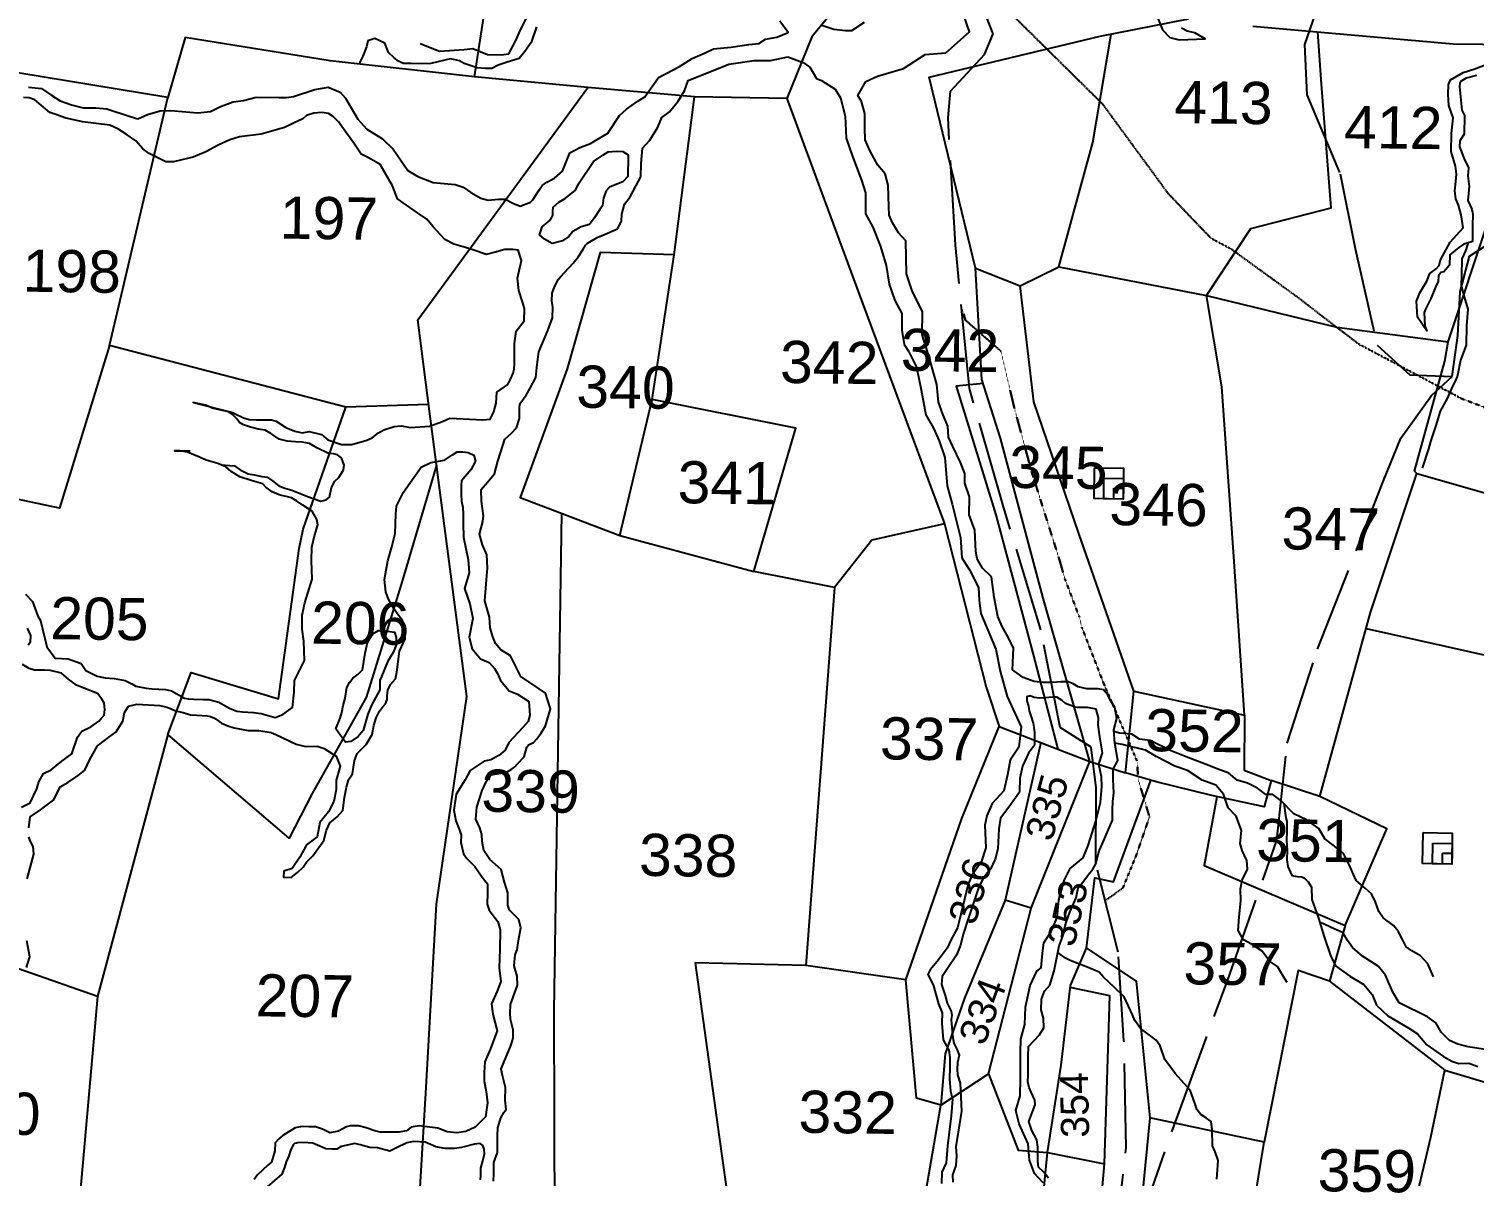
# Model space of a CAD drawing. Header units: inches. Extents: x 304037 to 460575, y 1453943 to 1639883.
# Drawn here: x 341841 to 342687, y 1597647 to 1598318 of the extents above; entities that cross this region are included whole.
import ezdxf

# ---------------------------------------------------------------- set-up
doc = ezdxf.new("R2010")
doc.units = ezdxf.units.IN
doc.header["$MEASUREMENT"] = 0
doc.linetypes.add('ACAD_ISO02W100', pattern=[15, 12, -3])
doc.linetypes.add('ACAD_ISO07W100', pattern=[3, 0, -3])
for name, color, linetype in [('CARTTRACK', 30, 'ACAD_ISO02W100'), ('NALA', 4, 'Continuous'), ('SQUAREWELL', 5, 'Continuous'), ('SURVEY_BND', 7, 'Continuous'), ('SURVEY_NO', 7, 'Continuous'), ('VILLAGE_AREA', 1, 'Continuous')]:
    doc.layers.add(name, color=color, linetype=linetype)
doc.layers.add('FOOTPATH', color=150, linetype='ACAD_ISO07W100', lineweight=30)
doc.styles.get("Standard").update_dxf_attribs({"font": 'arial.ttf'})

# ---------------------------------------------------------------- blocks, each defined once
blk = doc.blocks.new('KANUPURUPALLE')
at = {"layer": 'CARTTRACK'}
for points in [[(-368.78, 473.62), (-382.97, 467.03), (-394.35, 458.42), (-399.8, 454.84), (-401.66, 449.25), (-401.23, 442.09), (-396.36, 430.93), (-394.06, 420.33), (-390.76, 406.64), (-386.03, 402.49), (-380.01, 402.35)], [(-426.49, 276.33), (-424.92, 292.05), (-425.42, 307.23), (-426.4, 319.85), (-429.77, 332.34), (-429.86, 343.14), (-430.64, 348.92), (-435.1, 351.66), (-438.02, 365.5), (-443.7, 383.28), (-448.66, 399.7), (-450.93, 420.08), (-452.23, 438.11), (-451.93, 441.93), (-447.15, 447.2), (-445.96, 450.18), (-448.05, 455.25)], [(-423.21, 280.18), (-417.64, 296.72), (-410.79, 316.12), (-404.06, 336.07), (-402.77, 349.9), (-398.63, 363.31), (-389.64, 387.27), (-387.2, 393.44), (-382.92, 399.57), (-380.01, 402.35), (-379.27, 408.19), (-379.04, 414.37), (-377.79, 419.47), (-373.85, 422.07), (-367.15, 423.17), (-351.53, 433.2), (-334.73, 443.93), (-325.06, 448.85)]]:
    blk.add_lwpolyline(points, dxfattribs=at)
at = {"layer": 'FOOTPATH', "ltscale": 0.001}
for points in [[(-372.63, 397.01), (-378.62, 399.19), (-393.38, 406.76), (-402.41, 413.48), (-411.74, 420.05), (-414.57, 421.5), (-420.76, 427.78), (-430.27, 440.39), (-444.13, 453.7), (-460.92, 460.09), (-475.57, 464.35), (-483.83, 468.47), (-497.48, 474.41), (-508.94, 480.4), (-516.8, 484.39), (-535.71, 490.51), (-552.77, 495.43), (-568.01, 500.3), (-580.64, 504.98), (-589.81, 507.59)], [(-428.36, 327.13), (-425.88, 328.97), (-424.06, 333.58), (-422.23, 339.12), (-423.89, 344.41), (-424.12, 347.1), (-429, 358.02), (-432.22, 365.97), (-432.58, 367.4), (-434.73, 372.85), (-435.47, 375.33), (-439.66, 388), (-442.22, 396.94), (-444.25, 405.05), (-449.37, 409.41), (-449.96, 411.39)]]:
    blk.add_lwpolyline(points, dxfattribs=at)
at = {"layer": 'NALA'}
for points in [[(-527.46, 447.68), (-524.71, 446.64), (-521.2, 446.92), (-519.96, 447.09), (-517.86, 446.27), (-515.93, 446.23), (-514.82, 446.37), (-513.79, 448.4), (-513.27, 449.71), (-512.41, 451.39)], [(-470.48, 451.09), (-468.62, 450.54), (-466.96, 450.33), (-466.1, 450.37), (-464.31, 451.57)], [(-435.88, 287.59), (-436.59, 288.4), (-437.33, 289.11), (-437.45, 289.95), (-437.48, 291.98), (-437.64, 293), (-438.35, 294.32), (-438.81, 295.59), (-437.95, 297.98), (-438.01, 298.62), (-438.51, 299.76), (-438.81, 300.44), (-439, 301.24), (-439, 302.2), (-439, 303.56), (-439, 304.85), (-439, 306.27), (-437.45, 307.95), (-436.84, 308.94), (-436.93, 310.33), (-437.24, 311.47), (-437.24, 313.01), (-436.81, 314.15), (-436.1, 315.01), (-435.48, 317.05), (-435.01, 319.69), (-434.83, 320.64), (-434.49, 321.47), (-433.87, 323.94), (-433.38, 325.45), (-432.51, 327.47), (-432.23, 328.92), (-431.46, 329.91), (-430.78, 330.83), (-430.17, 331.57), (-429.77, 332.34), (-429.33, 334.22), (-428.87, 335.27), (-427.48, 338.59), (-427.48, 340.07), (-427.48, 341.27), (-427.32, 342.5), (-427.48, 344.4), (-427.48, 345.85), (-426.86, 347.11), (-427.32, 349.55), (-427.48, 351.44), (-427.08, 353.08), (-427.35, 354.62), (-427.97, 355.57), (-428.43, 356.44), (-429.02, 357.12), (-429.79, 357.24), (-431.37, 357.24), (-432.63, 357.49), (-433.34, 357.92), (-434.05, 358.16), (-435.1, 358.16), (-436.27, 358.04), (-437.63, 358.01), (-438.9, 358.16), (-440.47, 358.72), (-441.31, 359.33), (-441.99, 359.77), (-441.87, 362.84), (-442.74, 364.51), (-443.57, 365.92), (-444.16, 367.34), (-444.74, 370.06), (-445.18, 372.94), (-446.44, 374.18), (-447.25, 375.5), (-447.46, 376.55), (-447.62, 379.57), (-448.45, 381.73), (-448.45, 381.73), (-448.45, 381.73), (-448.45, 384.28), (-449.11, 386.23), (-449.16, 387.62), (-449.78, 389.14), (-450.93, 391.39), (-451.55, 392.72), (-451.65, 394.3), (-452.41, 396.01), (-453.03, 397.68), (-453.32, 400.2), (-454.56, 404.39), (-455.47, 407.21), (-455.47, 410.5), (-457, 413.48), (-457.85, 415.89), (-457.99, 420.57), (-459.06, 421.7), (-459.9, 423.08), (-460.4, 424.18), (-460.47, 425.39), (-460.55, 426.88), (-460.62, 428.44), (-461.04, 430.07), (-462.11, 431.27), (-462.67, 432.19), (-463.31, 433.33), (-463.95, 434.82), (-464.02, 436.52), (-464.09, 438.57), (-464.59, 440.28), (-465.09, 441.13), (-464, 443.15), (-462.34, 443.92), (-458.65, 445.06), (-455.58, 447.1), (-452.65, 447.35), (-452.65, 447.35), (-449.34, 450.41), (-450.23, 452.83)], [(-422.86, 453.41), (-421.89, 451.07), (-420.83, 449.97), (-419.51, 449.66), (-415.8, 449.86), (-417.28, 450.71), (-418.39, 450.9), (-419.21, 451.31)], [(-377.16, 445.16), (-378.62, 444.76), (-379.32, 444.31), (-379.48, 444.06), (-379.53, 443.5), (-379.17, 440.23), (-378.77, 439.48), (-378.77, 436.81), (-379.38, 435.85), (-379.43, 435), (-378.72, 433.28), (-378.12, 432.03), (-378.17, 430.87), (-377.96, 429.38), (-378.12, 427.37), (-377.56, 426.16), (-377.41, 425.46), (-377.41, 423.8), (-377.41, 422.34), (-377.41, 421.58), (-378.62, 421.18), (-379.32, 420.68), (-380.58, 419.62), (-380.62, 418.14), (-381.4, 417.19), (-381.82, 417.08), (-382.18, 416.62), (-382.21, 415.74), (-382.46, 415.21), (-382.74, 414.5), (-383.2, 413.37), (-383.95, 411.85), (-384.12, 411.39), (-384.02, 409.45), (-383.73, 408.77), (-385.08, 410.68), (-385.25, 412.95), (-384.79, 414.18), (-383.8, 415.81), (-383.38, 416.91), (-382.49, 417.58), (-382.1, 418.07), (-381.89, 418.89), (-380.83, 420.9), (-380.55, 421.4), (-378.74, 423.47), (-379.06, 425.31), (-379.45, 426.68), (-379.84, 427.6), (-379.98, 428.73), (-379.87, 430.04), (-379.77, 431.1), (-379.94, 432.23), (-380.58, 434.31), (-380.58, 436.85), (-380.37, 439.12), (-381, 440.85), (-381.11, 442.44), (-381.11, 443.85), (-380.83, 444.49), (-379.02, 445.57), (-377.55, 446.05), (-375.17, 447)], [(-555.02, 387.41), (-553.06, 387.26), (-552.22, 386.71), (-551.08, 386.17), (-550.17, 386.03), (-549.13, 385.8), (-548.4, 385.71), (-547.63, 385.24), (-546.7, 384.5), (-545.86, 384.19), (-544.86, 383.91), (-542.45, 383.02), (-540.68, 382.44), (-539.96, 382.6), (-539.49, 383.02), (-539.19, 384.39), (-538.75, 385.28), (-538.17, 385.81), (-537.56, 386.93), (-537.45, 387.58), (-537.86, 388.6), (-538.42, 389.05), (-538.98, 389.16), (-539.68, 389.21), (-541.39, 390.02), (-542.43, 390.6), (-543.48, 390.78), (-544.41, 390.83), (-545.62, 390.9), (-546.74, 391.16), (-547.51, 391.67), (-547.93, 391.97), (-548.75, 392.41), (-549.75, 392.55), (-550.84, 392.81), (-551.84, 393.13), (-552.4, 393.46), (-552.84, 394), (-553.45, 394.58), (-553.99, 394.93), (-556.35, 395.42), (-557.23, 395.84), (-559.07, 396.19), (-553.39, 394.86), (-553.04, 394.68), (-551.85, 394.14), (-551.04, 393.88), (-549.99, 393.88), (-548.52, 393.88), (-547.87, 393.91), (-547.22, 393.72), (-545.84, 392.81), (-544.54, 392.33), (-543.49, 392.12), (-542.51, 392.3), (-540.72, 391.88), (-539.82, 391.18), (-537.87, 390.53), (-536.38, 390.53), (-534.28, 391.18), (-533.53, 391.53), (-532.63, 392.25), (-531.9, 392.67), (-530.41, 393.18), (-529.44, 393.3), (-528.08, 393.09), (-525.41, 393.28), (-523.53, 394), (-522.5, 394.47), (-517.82, 394.28), (-516.77, 394.4), (-516.26, 395.47), (-515.93, 396.68), (-515.89, 398.28), (-514.32, 399.39), (-513.98, 400.11), (-513.6, 401), (-513.46, 401.58), (-513.44, 402.42), (-513.44, 403.35), (-513.44, 404.39), (-513.44, 405.23), (-513.23, 406.98), (-512.11, 408.45), (-512.11, 410.2), (-512.41, 411.13), (-512.95, 412.76), (-513.16, 414.52), (-512.6, 417.01), (-513.11, 418.49), (-513.86, 418.56), (-515.02, 418.54), (-516.21, 418.19), (-517.68, 417.82), (-519, 418.26), (-520.59, 418.77), (-522.26, 419.24), (-523.57, 419.87), (-525.23, 421.62), (-526.19, 422.71), (-527.49, 423.62), (-529.08, 424.67), (-530.38, 425.55), (-531.13, 427.37), (-532.9, 430.41), (-534.51, 431.27), (-535.65, 431.83), (-536.6, 433.22), (-537.94, 435.06), (-538.9, 436.39), (-539.71, 437.13), (-540.34, 437.55), (-541.32, 437.67), (-542.46, 437.55), (-543.46, 437.23), (-544, 436.76), (-545.3, 436.09), (-546.61, 435.48), (-549.91, 434.48), (-552.99, 434.06), (-554.32, 433.62), (-555.99, 432.85), (-557.75, 431.85), (-559.54, 431.08), (-561.13, 430.68), (-562.29, 430.36), (-563.41, 430.36), (-564.64, 430.99), (-565.81, 431.52), (-566.72, 432.17), (-567.69, 433.29), (-569.12, 434.24), (-570.28, 434.96), (-571.44, 435.45), (-575.35, 435.89), (-577.84, 436.42), (-578.99, 436.82), (-580.01, 437.17), (-582.15, 438.91), (-582.95, 439.21), (-583.78, 439.24)], [(-583.09, 440.71), (-581.21, 440.54), (-579.77, 439.59), (-578.54, 438.84), (-576.93, 438.31), (-575.25, 437.89), (-573.46, 437.89), (-571.92, 437.8), (-568.54, 436.73), (-567.45, 436.45), (-566.1, 437.05), (-564.33, 437.63), (-562.81, 437.66), (-562.28, 437.63), (-558.98, 437.4), (-557.16, 437.59), (-555.72, 438.33), (-553.92, 439.01), (-552.48, 439.26), (-550.66, 439.75), (-547.43, 439.75), (-546.35, 439.77), (-545.35, 439.91), (-542.36, 440.96), (-540.47, 441.31), (-538.75, 440.61), (-537.96, 439.77), (-536.16, 436.82), (-534.86, 435.4), (-532.65, 434.07), (-531.07, 432.59), (-528.95, 429.61), (-527.51, 428.75), (-525.32, 427.96), (-522.2, 427.71), (-521.06, 427.33), (-519.96, 426.59), (-518.52, 425.8), (-517.47, 425.54), (-516.03, 425.71), (-515.05, 425.71), (-513.97, 425.14), (-512.94, 424.77), (-511.45, 425.33), (-511.13, 425.67), (-510.19, 427.14), (-509.82, 427.74), (-509.17, 428.19), (-508.1, 428.79), (-506.98, 429.79), (-505.95, 432.41), (-504.53, 433.2), (-503.02, 433.8), (-500.57, 435.29), (-498.98, 437.82), (-497.96, 438.75), (-496.38, 439.89), (-495.4, 440.52), (-493.49, 443.31), (-490.51, 444.89), (-488.74, 446.07), (-486.88, 446.92), (-485.7, 447.51), (-483.25, 447.76), (-481.64, 448.01), (-480.71, 448.18), (-479.28, 448.35), (-478.35, 448.94), (-476.75, 449.28), (-475.13, 449.96), (-475.13, 449.96), (-476.32, 451.56)], [(-510.94, 450.26), (-511.69, 448.03), (-512.53, 446.74), (-513.33, 445.75), (-515.06, 445.21), (-516.3, 444.76), (-517.19, 444.27), (-518.09, 444.27), (-519.28, 444.32), (-521.16, 444.91), (-521.81, 445.31), (-523.09, 445.55), (-525.92, 444.86), (-527.61, 444.81), (-528.7, 444.81), (-529.84, 444.81), (-530.48, 445.11), (-531.13, 445.6), (-531.92, 446.35), (-532.47, 447.68), (-532.47, 447.68), (-533.9, 448.29), (-534.9, 447.98), (-535.08, 447.11), (-535.59, 445.79), (-536.15, 444.61)], [(-514.81, 286.09), (-514.81, 287.11), (-514.81, 287.88), (-514.81, 288.75), (-514.81, 288.75), (-514.34, 290.16), (-514.34, 292.59), (-514.34, 293.68), (-513.89, 295.1), (-513.49, 295.85), (-513.17, 296.29), (-513.31, 297.6), (-513.31, 299.41), (-513.74, 301.13), (-513.96, 302.07), (-513.14, 304.13), (-512.59, 305.49), (-512.32, 306.44), (-512.32, 307.65), (-512.74, 309.15), (-512.79, 309.99), (-512.74, 311.21), (-511.82, 313.98), (-511.84, 315.25), (-512.32, 316.71), (-512.24, 317.81), (-512.19, 318.28), (-511.89, 319.02), (-511.72, 320.36), (-511.45, 322.17), (-511.75, 323.31), (-512.52, 324.06), (-513.09, 324.63), (-513.34, 325.35), (-513.34, 326.22), (-513.36, 327.11), (-513.84, 328.63), (-514.33, 330.42), (-515.96, 331.81), (-516.83, 333.05), (-517.12, 334.36), (-517.15, 335.36), (-517.47, 336.28), (-518.02, 337.52), (-517.94, 339.2), (-517.22, 341.61), (-516.6, 342.95), (-516, 343.82), (-513.74, 344.27), (-513.12, 344.62), (-512.6, 345.02), (-512.22, 345.46), (-511.3, 346.46), (-510.91, 347.85), (-510.71, 348.2), (-509.98, 348.52), (-509.51, 349.04), (-508.97, 349.81), (-508.32, 350.93), (-507.62, 353.33), (-508.02, 354.5), (-508.39, 355.54), (-509.28, 356.14), (-511.9, 357.9), (-513.41, 360.8), (-514.83, 361.62), (-515.58, 362.52), (-515.98, 363.46), (-516.37, 364.75), (-516.47, 366.24), (-517.2, 368.58), (-517.03, 371.01), (-516.88, 373.25), (-516.98, 375.11), (-517.62, 376.53), (-518.05, 378.05), (-517.6, 379.86), (-517.55, 380.65), (-517.87, 382.74), (-517.9, 384.4), (-517.03, 385.44), (-516.03, 386.63), (-515.58, 388.47), (-515.24, 389.62), (-514.66, 391.58), (-513.72, 392.44), (-512.99, 393.23), (-512.62, 394.57), (-512.62, 395.96), (-512.57, 396.66), (-511.68, 397.88), (-511.13, 398.9), (-510.35, 400.43), (-510.23, 401.82), (-510.13, 403.04), (-510, 404.06), (-508.76, 407.14), (-508.11, 408.92), (-508.06, 410.46), (-508.24, 411.33), (-508.19, 412.42), (-507.89, 413.36), (-507.34, 414.43), (-507.04, 414.78), (-505.27, 416.73), (-504.53, 417.7), (-503.91, 418.67), (-503.53, 419.32), (-503.28, 419.61), (-502.69, 419.96), (-501.92, 420.46), (-500.75, 420.91), (-499.05, 421.73), (-498.48, 422.83), (-498.46, 423.8), (-498.08, 425.24), (-497.31, 426.31), (-496.44, 427.9), (-495.79, 429.13), (-495.79, 431.04), (-495.64, 433.23), (-494.6, 434.39), (-493.48, 436.25), (-492.93, 437.61), (-491.88, 438.46), (-490.64, 440), (-489.75, 441.44), (-489.27, 442.95), (-483.49, 445.35), (-479.89, 445.92), (-477.58, 445.92), (-475.13, 446.5), (-475.13, 446.5)], [(-475.13, 446.5), (-472.92, 445.74), (-471.98, 445.07), (-471.98, 445.07), (-470.99, 443.45), (-470.31, 443.19), (-468.33, 441.99), (-467.55, 440.79), (-466.87, 438.19), (-466.66, 435.06), (-465.77, 432.61), (-464.41, 429.09), (-463.84, 427.32), (-463.78, 424.3), (-462.69, 422.42), (-461.59, 419.71), (-460.76, 417), (-460.28, 414.37), (-459.45, 412.07), (-458.4, 410.2), (-458.4, 407.85), (-458.04, 405.82), (-457.41, 404.88), (-456.21, 402.64), (-455.53, 399.41), (-454.8, 395.84), (-453.7, 393.96), (-452.87, 392.19), (-452.03, 389.84), (-451.62, 385.83), (-450.89, 383.23), (-449.63, 378.51), (-449.42, 375.59), (-448.28, 373.93), (-446.97, 371.43), (-446.87, 369.55), (-446.61, 367.73), (-444.41, 362.7), (-443.73, 359.57), (-442.69, 355.98), (-440.65, 351.7), (-440.96, 348.8), (-442.16, 346.93), (-442.48, 344.84), (-443, 342.54), (-444.62, 340.71), (-445.35, 338.99), (-445.61, 337.64), (-445.45, 334.41), (-446.08, 332.38), (-447.33, 330.55), (-447.9, 329.2), (-449.32, 322.97), (-450.2, 321.3), (-450.73, 320.1), (-450.73, 320.1), (-451.98, 318.38), (-452.6, 317.6), (-453.13, 316.98), (-453.44, 316.3), (-452.66, 314.84), (-451.87, 312.13), (-451.35, 310.88), (-451.35, 309.42), (-451.14, 307.05), (-450.31, 305.59), (-450.15, 304.55), (-450.15, 303.19), (-450.15, 301.47), (-449.99, 299.75), (-449.68, 298.61), (-449.84, 296.26), (-450.31, 291.96), (-450.46, 289.57), (-451.09, 288.21), (-451.09, 286.6)], [(-506.85, 419.9), (-508.31, 419.5), (-509.37, 420.1), (-510.12, 420.71), (-510.12, 420.71), (-509.77, 421.86), (-508.61, 422.82), (-508.26, 423.47), (-508.26, 424.12), (-508.21, 424.67), (-507.41, 425.38), (-506.55, 425.93), (-505.09, 427.13), (-504.64, 428.04), (-502.58, 431.25), (-502.58, 431.25), (-501.27, 432.16), (-500.52, 432.66), (-500.52, 432.66), (-499.31, 432.76), (-498.41, 432.71), (-497.65, 432.26), (-497.65, 431.05), (-497.65, 430.15), (-497.65, 429.19), (-498.36, 428.39), (-499.21, 428.04), (-500.27, 427.64), (-500.72, 427.08), (-501.07, 426.08), (-501.22, 424.97), (-501.57, 424.42), (-502.38, 423.17), (-503.03, 422.26), (-504.19, 421.91), (-505.39, 421.26), (-505.95, 420.51), (-506.85, 419.9)], [(-384.06, 389.24), (-383.22, 391.98), (-382.91, 393.03), (-382.2, 395.33), (-381.61, 397.36), (-380.64, 399.19), (-379.92, 400.95), (-379.55, 401.67), (-379.24, 402.35), (-379.08, 403.22), (-378.96, 404), (-378.8, 404.65), (-378.8, 404.65), (-378.05, 406.81), (-378.05, 409.57), (-377.87, 411.94), (-378.58, 414.13), (-378.86, 415.31), (-378.86, 416.71), (-378.83, 419.08), (-378.34, 420.23), (-377.96, 421.4)], [(-582.67, 338.35), (-581.48, 338.97), (-580.53, 340.97), (-580.26, 341.98), (-579.61, 343.16), (-578.54, 343.72), (-577.06, 344.97), (-575.64, 346), (-574.86, 348.42), (-574.24, 349.27), (-572.99, 349.9), (-571.84, 350.72), (-571.54, 351.11), (-571.13, 351.58), (-571.04, 352.41), (-571.13, 353.27), (-571.48, 353.83), (-572.1, 354.63), (-574.06, 355.37), (-575.1, 355.79), (-576.25, 356.65), (-577.26, 357.47), (-578.84, 357.85), (-579.67, 357.85), (-581.12, 357.85), (-581.89, 358.09), (-582.84, 358.65)], [(-582.04, 361.44), (-581.74, 361.85), (-581.68, 362.77), (-582.18, 363.81)], [(-582.54, 368.61), (-581.53, 367.58), (-580.73, 365.54), (-580.37, 364.91), (-579.39, 361.17), (-578.18, 359.6), (-576.34, 359.51), (-574.47, 358.86), (-573.82, 357.91), (-572.16, 357.11), (-571.06, 356.87), (-569.76, 356.81), (-568.19, 356.55), (-567.24, 356.1), (-566.65, 355.78), (-565.17, 355.48), (-564.31, 355.42), (-562.44, 355.36), (-561.58, 355.19), (-559.73, 354.16), (-559.17, 354.05), (-558.37, 354.05), (-557.03, 354.02), (-556.23, 353.99), (-554.84, 353.63), (-554.16, 353.28), (-553.18, 352.77), (-552.26, 352.42), (-551.46, 352.3), (-549.86, 352.24), (-548.8, 352.12), (-546.78, 351.56), (-545.68, 352.03), (-544.35, 353.01), (-544.11, 355.23), (-544.11, 356.86), (-542.74, 359.72), (-542.83, 362.47), (-543.13, 364.19), (-543.13, 366.2), (-542.8, 367.92), (-541.79, 371.31), (-541.91, 373.95), (-541.91, 375.87), (-541.53, 377.47), (-541.08, 379.04), (-541.23, 379.83), (-541.91, 380.98), (-543.27, 381.84), (-544.16, 382.44), (-544.9, 382.82), (-546.62, 383.26), (-547.63, 383.68), (-548.55, 384.33), (-548.99, 384.77), (-550.65, 385.22), (-552.25, 385.75), (-553.5, 386.49), (-554.3, 387.11), (-555.42, 387.59), (-557.07, 388.04), (-558.05, 388.43), (-558.88, 388.78), (-559.74, 389.11), (-560.86, 389.29), (-561.6, 389.29), (-559.38, 389.31)], [(-581.69, 315.55), (-581.24, 317.1), (-581.69, 319.34)], [(-581.74, 328.17), (-580.84, 331.7), (-580.97, 332.77), (-581.37, 333.58), (-581.6, 334.16)], [(-581.6, 335.42), (-581.42, 336.98), (-579.98, 338.02), (-578.1, 339.45), (-577.24, 341.31), (-576.16, 341.94), (-574.68, 342.93), (-573.74, 343.73), (-573.02, 345.35), (-571.99, 347.23), (-570.82, 348.13), (-569.39, 349.25), (-568.44, 350.77), (-568.22, 351.98), (-567.68, 352.92), (-566.47, 353.23), (-563.19, 353.06), (-562.21, 352.83), (-561.71, 352.65), (-560.95, 352.34), (-559.87, 352.11), (-558.84, 351.8), (-557.94, 351.76), (-556.46, 351.67), (-555.97, 351.62), (-555.39, 351.35), (-554.4, 350.68), (-553.5, 350.32), (-552.6, 350.05), (-550.59, 349.69), (-549.1, 349.69), (-547.31, 349.43), (-546.64, 349.16), (-543.72, 347.81), (-542.42, 347.5), (-540.76, 347.59), (-539.73, 347.27), (-538.02, 346.2), (-537.45, 344.8), (-537.99, 342.78), (-537.99, 341.48), (-538.26, 339.73), (-539.02, 338.25), (-540.23, 336.73), (-540.59, 334.67), (-542.07, 333.55), (-543.01, 331.75), (-544.09, 330.14), (-545.26, 329.74), (-545.31, 328.89), (-545.31, 328.89), (-544.19, 328.85), (-543.29, 329.57), (-542.53, 330.37), (-542.03, 331.09), (-541.14, 331.99), (-541.14, 331.99), (-539.6, 334.17), (-539.25, 335.65), (-538.8, 336.73), (-537.76, 337.58), (-537, 338.47), (-536.78, 340.36), (-536.51, 341.79), (-536.24, 342.88), (-535.65, 343.73), (-535.43, 345.61), (-535.07, 346.64), (-535.07, 346.64), (-533.77, 347.9), (-533.77, 347.9), (-532.96, 349.33), (-532.74, 350.64), (-532.42, 351.72), (-531.93, 352.66), (-531.52, 353.24), (-531.12, 353.74), (-530.9, 354.36), (-530.9, 354.86), (-530.81, 355.66), (-530.45, 356.47), (-530.45, 356.47), (-529.73, 357.32), (-529.55, 358.26), (-529.24, 361.27), (-528.44, 363.03), (-528.44, 363.84), (-528.61, 364.73), (-528.88, 365.63), (-529.51, 366.44), (-530.14, 367.33), (-530.86, 368.54), (-531.26, 369.62), (-531.49, 371.41), (-531.04, 374.08), (-530.5, 376.06), (-530.05, 377.98), (-530.01, 380.72), (-529.92, 381.88), (-528.97, 383.85), (-527.76, 385.65), (-526.5, 387.46), (-525.11, 388.13), (-523.18, 388.49), (-522.06, 389.25), (-521.39, 389.7), (-520.62, 389.7), (-519.82, 389.61), (-519.01, 389.25), (-519.01, 389.25), (-518.78, 388.4), (-519.41, 387.19), (-519.41, 387.19), (-520.71, 385.58), (-520.76, 384.91), (-520.76, 383.65), (-520.71, 382.71), (-520.49, 381.81), (-520.44, 380.92), (-520.4, 379.53), (-520.35, 377.6), (-519.63, 374.35), (-519.45, 372.52), (-520.08, 370.28), (-519.32, 368.12), (-518.87, 366.02), (-519.32, 363.35), (-518.91, 361.73), (-517.7, 360.3), (-516.45, 359.8), (-515.68, 358.95), (-515.23, 358.24), (-514.79, 357.29), (-513.57, 355.8), (-512.36, 355.37), (-510.75, 354.34), (-510.57, 352.41), (-510.79, 351.51), (-511.55, 350.62), (-513.48, 348.48), (-514.02, 347.36), (-514.88, 346.6), (-516, 345.97), (-516.98, 345.75), (-518.96, 344.41), (-519.63, 343.06), (-520.89, 341.04), (-521.2, 338.77), (-520.89, 337.25), (-520.39, 336.08), (-520.12, 335.23), (-520.12, 334.16), (-519.72, 332.54), (-519.23, 331.92), (-518.1, 330.8), (-517.03, 329.27), (-516.26, 328.33), (-516.26, 326.99), (-516.26, 325.46), (-515.99, 324.61), (-515.37, 323.85), (-514.74, 323), (-514.38, 321.83), (-514.37, 319.02), (-514.46, 316.42), (-514.19, 314.49), (-514.69, 313.1), (-515.45, 311.27), (-515.27, 309.83), (-514.6, 307.46), (-515.58, 304.81), (-516.31, 303.04), (-516.35, 301.51), (-516.35, 300.3), (-516.04, 298.82), (-515.86, 297.21), (-516.08, 295.19), (-517.56, 293.71), (-518.86, 293.09), (-520.16, 292.86), (-521.51, 293), (-522.86, 293.49), (-525.5, 293.8), (-526.67, 293.58), (-527.3, 293.09), (-528.38, 292.86), (-529.14, 292.86), (-531.07, 292.82), (-531.79, 293), (-533.04, 293.4), (-534.12, 293.67), (-535.29, 293.67), (-535.87, 293.53), (-536.97, 292.88), (-538.22, 292.65), (-539.26, 293.14), (-540.24, 293.46), (-541.19, 293.46), (-542.17, 293.46), (-543.16, 293.28), (-544.91, 292.16), (-545.45, 291.67), (-545.94, 291.13), (-545.99, 289.96), (-546.44, 288.35), (-546.97, 287.9), (-548.41, 286.51), (-548.9, 285.84)], [(-534.95, 349.04), (-535.99, 348.32), (-536.71, 348.2), (-537.44, 349.16), (-538.12, 350.08), (-537.52, 351.61), (-537.32, 352.41), (-537.12, 353.41), (-536.87, 354.45), (-536.63, 355.98), (-536.27, 356.7), (-535.83, 357.3), (-535.07, 357.9), (-534.46, 358.51), (-534.1, 360.91), (-533.78, 362.44), (-533.46, 363), (-533.06, 363.68), (-533.06, 363.68), (-532.26, 364.16), (-531.61, 364.16), (-529.97, 363.92), (-529.73, 363.2), (-529.73, 362.08), (-530.13, 361.07), (-530.13, 361.07), (-530.85, 359.79), (-531.97, 357.02), (-531.93, 355.7), (-533.06, 353.61), (-533.06, 353.61), (-533.62, 352.21), (-534.22, 349.88), (-534.95, 349.04)], [(-436.63, 286.89), (-437.89, 288.2), (-438.61, 290.08), (-438.84, 292.42), (-440.18, 295.23), (-440.66, 297.11), (-440.1, 299.21), (-440.05, 301.65), (-440.12, 305.45), (-440.12, 307.27), (-439.56, 309.37), (-439.5, 311.86), (-438.86, 314.92), (-437.96, 317), (-437.32, 317.45), (-437.16, 319.56), (-437.01, 321), (-435.98, 322.67), (-435.15, 324.67), (-434.97, 327.16), (-434.23, 329.93), (-433.43, 331.66), (-431.58, 333.19), (-430.91, 334.93), (-429.83, 338.43), (-429.24, 341.1), (-429.06, 343.38), (-429.14, 344.75), (-429.55, 346.54), (-429.03, 348.16), (-429.44, 350.43), (-429.7, 352.1), (-429.67, 353.14), (-430.03, 354.35), (-431.27, 354.56), (-432.12, 354.53), (-432.74, 354.53), (-433.14, 354.63), (-434.38, 355.1), (-434.87, 355.53), (-435.64, 355.99), (-436.16, 355.97), (-437.37, 355.84), (-438.16, 355.82), (-438.88, 355.89), (-439.42, 356.1), (-439.91, 355.97), (-439.91, 355.4), (-439.66, 354.63), (-439.53, 353.96), (-439.32, 353.25), (-438.96, 352.22), (-438.83, 351.68), (-438.73, 350.86), (-438.73, 349.1), (-439.58, 347.96), (-440.4, 346.09), (-440.74, 344.39), (-440.76, 342.39), (-442.13, 340.44), (-443.41, 338.64), (-443.65, 337.15), (-443.73, 334.31), (-444.11, 332.84), (-444.73, 331.38), (-445.76, 330.09), (-446.43, 328.73), (-447.82, 324.3), (-448.51, 322.11), (-448.85, 320.55), (-449.41, 319.08), (-450.68, 317.21), (-451.4, 316.06), (-451.48, 314.9), (-450.94, 313.36), (-450.63, 312.25), (-450.06, 311.12), (-449.96, 310.51), (-450.04, 309.94), (-449.83, 307.66), (-449.6, 306.58), (-449.16, 305.76), (-448.85, 304.91), (-449.08, 303.83), (-449.08, 302.83), (-449.03, 302.09), (-448.65, 300.9), (-448.41, 296.93), (-449.13, 291.86), (-449.03, 290.57), (-449.08, 289.21), (-449.55, 287.85), (-449.49, 286.82)], [(-381.5, 316.95), (-382.33, 318.77), (-383.42, 319.89), (-384.67, 320.61), (-385.46, 321.14), (-385.96, 322.1), (-386.62, 323.35), (-387.31, 324.17), (-388.77, 325.23), (-389.43, 326.12), (-389.89, 327.44), (-390.51, 328.62), (-390.51, 328.62), (-391.34, 329.35), (-392.7, 330.5), (-393.62, 332.51), (-394.58, 334.29), (-395.87, 335.31), (-397.22, 336.36), (-398.11, 337.81), (-399.89, 339.03), (-401.68, 339.86), (-403.56, 341.71), (-404.71, 342.53), (-405.74, 342.53), (-406.94, 343.44), (-408.36, 344.13), (-409.84, 344.53), (-411, 345.48), (-412.71, 346.08), (-414.27, 346.7), (-417.14, 347.76), (-419.28, 348.58), (-422.29, 350), (-423.81, 350.16), (-423.81, 350.16), (-424.91, 350.84), (-425.57, 350.9), (-426.63, 351), (-427.46, 351.2), (-427.46, 351.2)], [(-402.3, 315.87), (-402.89, 316.75), (-403.72, 318.12), (-404.88, 318.87), (-405.93, 320.28), (-407.47, 321.24), (-408.63, 321.82), (-409.38, 323.15), (-409.3, 325.11), (-409.05, 327.36), (-409.13, 329.08), (-408.93, 330.33), (-408.18, 331.87), (-408.3, 333.12), (-408.97, 334.53), (-409.26, 335.53), (-409.09, 337.36), (-409.88, 339.42), (-411.05, 340.55), (-411.76, 342.5), (-412.84, 343.79), (-414.8, 344.46), (-416.92, 345.79), (-418.72, 346.41), (-421.39, 347.72), (-422.94, 348.59), (-424.23, 348.92), (-425.14, 349.09), (-426.23, 349.38), (-427.32, 349.55)], [(-403.15, 341.31), (-402.81, 339.27), (-402.66, 338.75), (-402.66, 337.32), (-402.68, 336.08), (-402.58, 334.67), (-402.6, 333.29), (-402.47, 332.36), (-401.85, 331.06), (-401.12, 330.94), (-400.45, 330.91), (-400.06, 330.7), (-399.54, 330.21), (-399.04, 329.45), (-398.99, 327.69), (-397.98, 325.07), (-397.15, 322.4), (-396.21, 319.77), (-395.46, 318.32), (-393.44, 316.86), (-391.41, 315.72), (-390.22, 314.33), (-389.55, 312.8), (-387.94, 311.32), (-384.95, 309.59), (-383.7, 308.82), (-382.33, 307.26), (-379.96, 305.63), (-378.77, 304.98), (-377.76, 304.66), (-376.33, 304.72), (-375.06, 304.28)], [(-373.68, 306.65), (-376.47, 307.06), (-377.95, 307.42), (-379.12, 307.94), (-380.31, 309.08), (-381.12, 310.4), (-382.28, 311.23), (-386.33, 313.17), (-387.29, 314.67), (-388.36, 317.08), (-389.42, 318.35), (-391.65, 319.72), (-393.08, 320.94), (-393.81, 321.92), (-394.43, 323.01), (-396.17, 323.76), (-397.28, 324.26), (-397.78, 324.44)], [(-411.96, 287.74), (-411.81, 290.42), (-412.23, 291.62), (-412.63, 292.47), (-412.69, 294.77), (-412.88, 295.96), (-413.55, 296.42), (-414.35, 296.91), (-414.93, 297.64), (-415.24, 298.53), (-415.91, 300.36), (-418.03, 302.67), (-419.56, 304.69), (-420.26, 306.59), (-420.84, 307.41), (-422.01, 308.24), (-423.11, 309.03), (-423.94, 310.14), (-424.24, 310.96), (-425.5, 313.52), (-426.91, 314.84), (-428.47, 316.24), (-429.08, 316.95), (-430.89, 317.71), (-432.05, 318.11), (-433.31, 318.6), (-433.89, 318.9), (-435.01, 319.69)], [(-516.67, 286.24), (-516.67, 286.93), (-516.67, 287.89), (-516.4, 288.93), (-516.17, 289.96), (-516.21, 290.61), (-516.4, 291.11), (-516.78, 291.41), (-517.62, 291.3), (-519.43, 290.8), (-520.42, 290.65), (-521.76, 290.65), (-523.11, 290.84), (-524.64, 291.49), (-526.29, 291.57), (-527.25, 291.34), (-528.7, 290.61), (-529.62, 290.15), (-531.39, 290.61), (-532.5, 290.65), (-533.88, 290.99), (-534.65, 291.15), (-536.55, 290.72), (-537.2, 290.34), (-537.89, 290.34), (-538.73, 290.34), (-539.61, 290.72), (-540.61, 291.15), (-541.26, 291.18), (-542.53, 291.18), (-543.22, 291.07), (-543.41, 290.88), (-543.79, 290.07), (-543.98, 289.27), (-544.37, 288.43), (-544.6, 287.62), (-544.94, 286.67), (-547.66, 284.25)]]:
    blk.add_lwpolyline(points, dxfattribs=at)
at = {"layer": 'SQUAREWELL'}
for points in [[(-430.73, 388.67), (-426.57, 388.67), (-426.57, 384.27), (-430.73, 384.27)], [(-429.35, 387.2), (-426.57, 387.2), (-426.57, 384.27), (-429.35, 384.27)], [(-427.91, 385.81), (-426.57, 385.81), (-426.57, 384.27), (-427.91, 384.27)], [(-383.28, 337.42), (-379.12, 337.42), (-379.12, 333.01), (-383.28, 333.01)], [(-381.89, 335.94), (-379.12, 335.94), (-379.12, 333.01), (-381.89, 333.01)], [(-380.46, 334.56), (-379.12, 334.56), (-379.12, 333.01), (-380.46, 333.01)]]:
    blk.add_lwpolyline(points, close=True, dxfattribs=at)
at = {"layer": 'SURVEY_BND'}
for points in [[(-409.06, 451.77), (-380.54, 449.62), (-363.86, 449.67), (-355.79, 480.25), (-350.71, 501.44)], [(-519.68, 443.07), (-540.21, 445.06), (-560.87, 448.09), (-563.25, 439.51), (-584.65, 442.76), (-588.26, 444.2), (-585.15, 457.98), (-582.98, 478.51), (-582.56, 483.2)], [(-475.18, 440.57), (-488.31, 440.64), (-503.54, 441.75), (-519.68, 443.07), (-518.14, 453.76), (-514.25, 476.52), (-513.68, 480.29)], [(-461.62, 462.01), (-471.77, 449.38), (-475.18, 440.57), (-464.03, 411.61), (-451.96, 380.39), (-445.72, 357.28), (-443.8, 351.68), (-430.83, 346.89), (-437.76, 370.02), (-444.17, 392.68), (-446.9, 401), (-448.01, 416.82), (-455.01, 443.88), (-430.75, 450.03), (-418.21, 452.68)], [(-448.01, 416.82), (-441.66, 414.39), (-436.17, 417.14), (-431.56, 434.91), (-429.17, 450.36)], [(-436.17, 417.14), (-415.1, 413.35), (-408.96, 422.97), (-397.57, 426.08), (-399.16, 443.62), (-399.79, 451.07)], [(-571.07, 404.16), (-577.85, 380.92), (-594.57, 384.22), (-593.15, 401.11), (-588.69, 423.37), (-584.65, 442.76)], [(-506.45, 381.16), (-506.59, 310.43), (-506.07, 279.89), (-515.78, 254.69), (-520.84, 242.2), (-527.9, 219.86), (-533.87, 222.11), (-529.8, 245.23), (-526.27, 263), (-524.64, 298.45), (-523.46, 325.34), (-519.57, 354.93), (-525.44, 395.45), (-527.25, 408.41), (-505.45, 439.07), (-503.54, 441.75)], [(-451.96, 380.39), (-462.26, 377.94), (-467.46, 371.12), (-478.99, 373.26), (-473.27, 393.73), (-493.77, 397.5), (-490.92, 418.14), (-488.31, 440.64)], [(-525.57, 396.36), (-537.35, 395.85), (-571.07, 404.16), (-563.25, 439.51)], [(-415.1, 413.35), (-396.53, 409.1), (-380.64, 407.25), (-375.12, 424.73)], [(-490.92, 418.14), (-501.45, 418.32), (-505.93, 401.71), (-512.36, 383.32), (-498.09, 378.12), (-493.77, 397.5)], [(-430.83, 346.89), (-425.72, 345.36), (-424.71, 356.96), (-432.82, 379.27), (-439.49, 397.9), (-441.66, 414.39)], [(-424.71, 356.96), (-408.93, 353.8), (-410.68, 375.59), (-412.74, 400.42), (-415.1, 413.35)], [(-398.03, 342.37), (-391.17, 368.64), (-384.88, 388.45), (-385.18, 388.78), (-381.1, 404.49), (-380.64, 407.25)], [(-384.88, 388.45), (-373.34, 385.33), (-363.66, 385.25), (-354.44, 382.27), (-337.56, 374.45), (-333.07, 394), (-329.79, 402.68)], [(-446.71, 400.43), (-450.54, 399.99), (-444.66, 381.77), (-439.12, 362.2), (-435.41, 348.59)], [(-524.33, 387.77), (-529.1, 370.72), (-533.86, 354.62), (-541.38, 340.83), (-544.56, 334.46), (-562.01, 348.97), (-558.84, 357.83), (-546.33, 354.25), (-543.68, 375.64), (-543.15, 378.39), (-537.35, 395.85)], [(-498.09, 378.12), (-478.99, 373.26)], [(-467.46, 371.12), (-470.82, 317.35), (-486.59, 317.53), (-482.83, 292.8), (-480.75, 279.4), (-481.91, 274.81), (-497.63, 278.44), (-506.09, 280.75)], [(-391.78, 366.31), (-343.51, 356.21), (-310.71, 350.13), (-310.22, 351.95)], [(-394.19, 324.05), (-396.32, 316.13), (-379.75, 303.67), (-357, 297.25), (-354.39, 305.37), (-349.59, 307.87), (-343.16, 324.78), (-352.56, 328.96), (-346.8, 346.82), (-343.51, 356.21)], [(-408.93, 353.8), (-408.84, 345.97), (-405, 344.52), (-405.91, 340.79), (-413.4, 342.27), (-421.33, 344.12), (-425.72, 345.36)], [(-456.58, 315.52), (-448.91, 338.54), (-443.8, 351.68)], [(-562.01, 348.97), (-571.52, 311.55), (-602.57, 321.98)], [(-437.82, 349.48), (-442.57, 327), (-448.19, 312.99), (-450.83, 305.04), (-451.34, 297.74)], [(-438.87, 325.93), (-430.83, 346.89)], [(-444.64, 302.3), (-440.27, 291.51), (-436.09, 291.22), (-434.3, 303.66), (-433.15, 314.99), (-430.91, 320.33), (-429.88, 330.35), (-427.21, 329.84), (-422.1, 344.33)], [(-412.67, 342.13), (-414.36, 332.31), (-394.19, 324.05), (-388.43, 337.87), (-398.03, 342.37), (-405, 344.52)], [(-451.34, 297.74), (-444.64, 302.3), (-438.87, 325.93), (-442.57, 327)], [(-571.52, 311.55), (-574.62, 270.24), (-610.66, 276.8), (-605.56, 304.79), (-602.57, 321.98)], [(-430.91, 320.33), (-423.81, 315.74), (-421.59, 296.34), (-423.88, 269.18), (-426.45, 246.83), (-431.11, 247.23), (-427.95, 289.72)], [(-480.75, 279.4), (-459.78, 271.27), (-455.52, 271.58), (-451.34, 297.74), (-454.82, 298.67), (-456.58, 315.52), (-470.82, 317.35)], [(-396.32, 316.13), (-400.78, 317.58), (-405.28, 293.12), (-421.59, 296.34)], [(-436.09, 291.22), (-427.95, 289.72), (-427.51, 313.62), (-433.18, 314.71)], [(-409.09, 267.83), (-406.25, 266.42), (-388.26, 264.15), (-381.57, 294.15), (-379.75, 303.67)], [(-423.88, 269.18), (-409.09, 267.83), (-405.28, 293.12)], [(-455.52, 271.58), (-448.68, 269.44), (-441.14, 268.31), (-441.4, 267.28), (-438.14, 266.91), (-436.74, 283.42), (-436.09, 291.22)]]:
    blk.add_lwpolyline(points, dxfattribs=at)
at = {"layer": 'SURVEY_NO'}
for s, p in [('413', (-420.06, 437.83)), ('412', (-395.86, 434.62)), ('197', (-547.08, 419.68)), ('198', (-583.56, 411.64)), ('342', (-458.49, 402.08)), ('342', (-475.64, 400.13)), ('340', (-504.57, 396.22)), ('345', (-442.84, 385.65)), ('341', (-489.98, 382.83)), ('346', (-428.52, 380.55)), ('347', (-403.99, 377.42)), ('205', (-578.96, 362.29)), ('206', (-541.85, 362.16)), ('352', (-422.98, 348.48)), ('337', (-460.7, 346.8)), ('339', (-517.29, 338.6)), ('351', (-406.99, 333.07)), ('338', (-494.75, 329.78)), ('357', (-417.1, 315.4)), ('207', (-549.01, 309.06)), ('332', (-471.57, 293.56)), ('210', (-593.37, 291.76)), ('359', (-397.61, 286.24))]:
    blk.add_text(s, height=6, dxfattribs=at).set_placement(p)
for s, rotation, p in [('335', 75.603, (-436.06, 335.28)), ('336', 75.603, (-446.81, 323.26)), ('353', 78.2187, (-432.69, 320.33)), ('334', 70.4772, (-445.29, 306.12)), ('354', 91.9114, (-430.18, 293.43))]:
    blk.add_text(s, height=4, rotation=rotation, dxfattribs=at).set_placement(p)

msp = doc.modelspace()

# ---------------------------------------------------------------- block references
at = {"layer": 'VILLAGE_AREA', "xscale": 4.11690545397391, "yscale": 4.116905454022344, "zscale": 4.116905453970031, "rotation": 359.2242586303323}
msp.add_blockref('KANUPURUPALLE', (344215.98, 1596437.21), dxfattribs=at)

doc.saveas('drawing.dxf')
